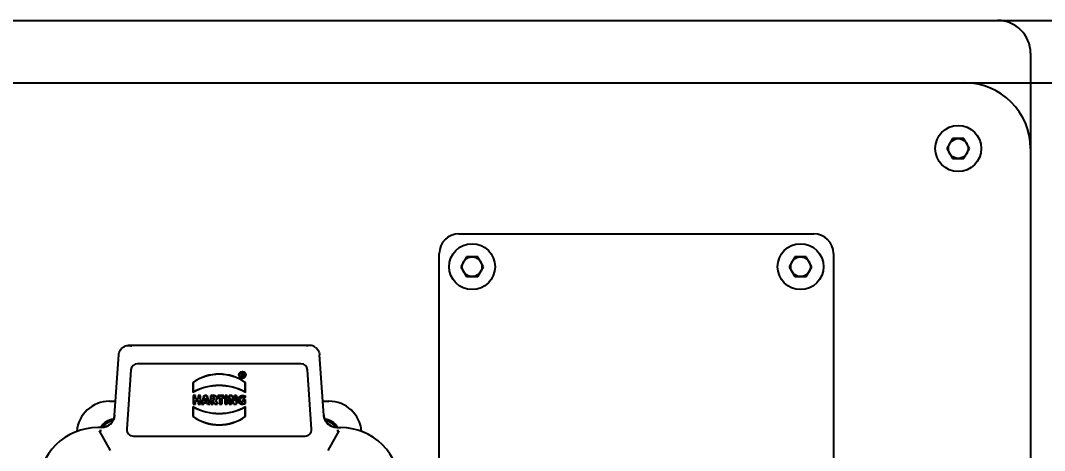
# Model space of a CAD drawing. Header units: millimetres. Extents: x 5828 to 7155, y 123 to 421.
# Drawn here: x 6515.3 to 6523.1, y 233.37 to 236.65 of the extents above; entities that cross this region are included whole.
import ezdxf

# ---------------------------------------------------------------- set-up
doc = ezdxf.new("R2010")
doc.units = ezdxf.units.MM
doc.layers.add('外形图', color=7, linetype='Continuous')
doc.layers.add('尺寸标注', color=7, linetype='Continuous')
doc.styles.add('微软雅黑', font='msyh.ttc', dxfattribs={"height": 2})
doc.dimstyles.new('尺寸标注_1_20比例', dxfattribs={"dimtxt": 1.5, "dimasz": 1.25, "dimexe": 0.5, "dimexo": 0.4, "dimgap": 0.5, "dimtad": 1, "dimdec": 1, "dimlfac": 20, "dimdsep": 46, "dimtxsty": '微软雅黑', "dimcen": 0.09, "dimadec": 0, "dimazin": 0, "dimtp": 0.01, "dimtm": 0.01, "dimtfac": 1, "dimtdec": 1, "dimtofl": 0, "dimtmove": 0, "dimatfit": 3, "dimfxl": 1, "dimtolj": 1, "dimarcsym": 0})

# ---------------------------------------------------------------- blocks, each defined once
blk = doc.blocks.new('*D1059')
at = {"layer": 'Defpoints', "color": 0}
for p in [(6521.0933, 236.1739), (6521.4123, 227.6737), (6533.7991, 227.6737)]:
    blk.add_point(p, dxfattribs=at)
at = {"layer": '尺寸标注', "color": 0, "linetype": 'Continuous', "lineweight": -2}
for p, q in [((6521.4933, 236.1739), (6534.2991, 236.1739)), ((6533.7991, 234.9239), (6533.7991, 228.9237)), ((6521.8123, 227.6737), (6534.2991, 227.6737))]:
    blk.add_line(p, q, dxfattribs=at)
at = {"layer": '尺寸标注', "color": 0}
for points in [[(6534.0075, 234.9239), (6533.5908, 234.9239), (6533.7991, 236.1739)], [(6533.5908, 228.9237), (6534.0075, 228.9237), (6533.7991, 227.6737)]]:
    blk.add_solid(points, dxfattribs=at)
at = {"layer": '尺寸标注', "color": 0, "insert": (6532.2085, 231.9238), "char_height": 2, "attachment_point": 5, "rotation": 90, "style": '微软雅黑'}
blk.add_mtext('\\A1;\\A1;{\\H1.05x;170}', dxfattribs=at)

msp = doc.modelspace()

# ---------------------------------------------------------------- linework, layer by layer
at = {"layer": '外形图', "color": 0, "linetype": 'Continuous'}
for p, q in [((6510.0151, 236.6489), (6524.7143, 236.6489)), ((6522.9899, 236.3989), (6522.9899, 235.6739)), ((6512.2396, 236.1739), (6522.4899, 236.1739)), ((6522.3966, 235.7489), (6522.3533, 235.6739)), ((6522.4832, 235.7489), (6522.3966, 235.7489)), ((6522.5265, 235.6739), (6522.4832, 235.7489)), ((6522.3533, 235.6739), (6522.3966, 235.5989)), ((6522.4832, 235.5989), (6522.5265, 235.6739)), ((6522.9899, 235.6739), (6522.9899, 228.1737)), ((6522.3966, 235.5989), (6522.4832, 235.5989)), ((6518.6398, 235.0239), (6521.3398, 235.0239)), ((6518.4898, 231.7238), (6518.4898, 234.8739)), ((6518.6965, 234.8489), (6518.6532, 234.7739)), ((6518.7831, 234.8489), (6518.6965, 234.8489)), ((6518.8264, 234.7739), (6518.7831, 234.8489)), ((6521.1965, 234.8489), (6521.1532, 234.7739)), ((6521.2831, 234.8489), (6521.1965, 234.8489)), ((6521.3264, 234.7739), (6521.2831, 234.8489)), ((6521.4898, 234.8739), (6521.4898, 231.7238)), ((6518.6532, 234.7739), (6518.6965, 234.6989)), ((6518.7831, 234.6989), (6518.8264, 234.7739)), ((6521.1532, 234.7739), (6521.1965, 234.6989)), ((6521.2831, 234.6989), (6521.3264, 234.7739)), ((6518.6965, 234.6989), (6518.7831, 234.6989)), ((6521.1965, 234.6989), (6521.2831, 234.6989)), ((6517.5065, 234.1739), (6516.1229, 234.1739)), ((6516.0185, 233.6419), (6516.0506, 234.1014)), ((6516.0506, 234.1014), (6516.0513, 234.109)), ((6517.5781, 234.109), (6517.5788, 234.1014)), ((6517.6109, 233.6419), (6517.5788, 234.1014)), ((6517.4367, 234.0339), (6516.1928, 234.0339)), ((6516.1429, 233.9874), (6516.1114, 233.5373)), ((6516.9832, 233.963), (6516.9832, 233.9363)), ((6516.9932, 233.9637), (6516.9839, 233.9637)), ((6516.9845, 233.963), (6516.9839, 233.963)), ((6516.9839, 233.963), (6516.9839, 233.9624)), ((6516.9839, 233.937), (6516.9839, 233.9363)), ((6516.9839, 233.9363), (6516.9845, 233.9363)), ((6516.9839, 233.9357), (6516.9866, 233.9357)), ((6516.9932, 233.9624), (6516.9845, 233.9624)), ((6516.9845, 233.9624), (6516.9845, 233.937)), ((6516.9845, 233.937), (6516.9859, 233.937)), ((6516.9859, 233.9603), (6516.9859, 233.951)), ((6516.9859, 233.949), (6516.9916, 233.949)), ((6516.9859, 233.937), (6516.9859, 233.949)), ((6516.9859, 233.9363), (6516.9866, 233.9363)), ((6516.9932, 233.961), (6516.9866, 233.961)), ((6516.9866, 233.9597), (6516.9932, 233.9597)), ((6516.9932, 233.9517), (6516.9866, 233.9517)), ((6516.9866, 233.9504), (6516.9932, 233.9504)), ((6516.9866, 233.949), (6516.9866, 233.9486)), ((6516.9866, 233.9477), (6516.9912, 233.9477)), ((6516.9866, 233.9363), (6516.9866, 233.937)), ((6516.9872, 233.9597), (6516.9872, 233.9517)), ((6516.9872, 233.9363), (6516.9872, 233.9483)), ((6516.9968, 233.9357), (6516.9908, 233.9477)), ((6516.9912, 233.9483), (6516.9909, 233.9482)), ((6516.9912, 233.9486), (6516.9912, 233.949)), ((6516.9912, 233.948), (6516.9912, 233.9483)), ((6516.9918, 233.9486), (6516.9914, 233.9485)), ((6516.9916, 233.949), (6516.9976, 233.937)), ((6516.9991, 233.937), (6516.9931, 233.949)), ((6516.9951, 233.9479), (6517.0012, 233.9357)), ((6516.9969, 233.9362), (6516.9978, 233.9366)), ((6516.9972, 233.937), (6516.9972, 233.936)), ((6516.9972, 233.9357), (6517.0012, 233.9357)), ((6516.9976, 233.937), (6516.9991, 233.937)), ((6516.9991, 233.937), (6517.0012, 233.9357)), ((6517.518, 233.5373), (6517.4865, 233.9874)), ((6516.6147, 233.8919), (6516.6147, 233.8164)), ((6516.616, 233.8912), (6516.616, 233.8186)), ((6517.0147, 233.8916), (6517.0134, 233.8916)), ((6517.0134, 233.8186), (6517.0134, 233.8912)), ((6517.0147, 233.8164), (6517.0147, 233.8916)), ((6516.6167, 233.7918), (6516.6167, 233.7271)), ((6516.634, 233.7924), (6516.6174, 233.7924)), ((6516.618, 233.7918), (6516.6174, 233.7918)), ((6516.6174, 233.7918), (6516.6174, 233.7911)), ((6516.6334, 233.7911), (6516.618, 233.7911)), ((6516.618, 233.7911), (6516.618, 233.7277)), ((6516.634, 233.7918), (6516.6334, 233.7918)), ((6516.6334, 233.7671), (6516.6334, 233.7911)), ((6516.656, 233.7671), (6516.6334, 233.7671)), ((6516.634, 233.7911), (6516.634, 233.7918)), ((6516.6554, 233.7684), (6516.634, 233.7684)), ((6516.6347, 233.7678), (6516.6347, 233.7918)), ((6516.6547, 233.7918), (6516.6547, 233.7678)), ((6516.672, 233.7924), (6516.6554, 233.7924)), ((6516.656, 233.7918), (6516.6554, 233.7918)), ((6516.6554, 233.7918), (6516.6554, 233.7911)), ((6516.6714, 233.7911), (6516.656, 233.7911)), ((6516.656, 233.7911), (6516.656, 233.7671)), ((6516.672, 233.7918), (6516.6714, 233.7918)), ((6516.6714, 233.7277), (6516.6714, 233.7911)), ((6516.672, 233.7911), (6516.672, 233.7918)), ((6516.6727, 233.7271), (6516.6727, 233.7918)), ((6516.6791, 233.7264), (6516.7011, 233.7924)), ((6516.702, 233.7911), (6516.6809, 233.7277)), ((6516.7022, 233.7916), (6516.7014, 233.7918)), ((6516.7206, 233.7924), (6516.7016, 233.7924)), ((6516.7016, 233.792), (6516.7016, 233.7911)), ((6516.7202, 233.7911), (6516.702, 233.7911)), ((6516.7026, 233.7471), (6516.7111, 233.7726)), ((6516.7111, 233.7684), (6516.7044, 233.7484)), ((6516.7111, 233.7726), (6516.7196, 233.7471)), ((6516.7111, 233.7726), (6516.7111, 233.7684)), ((6516.7178, 233.7484), (6516.7111, 233.7684)), ((6516.7208, 233.7918), (6516.72, 233.7916)), ((6516.7413, 233.7277), (6516.7202, 233.7911)), ((6516.7206, 233.7911), (6516.7206, 233.792)), ((6516.7211, 233.7924), (6516.7431, 233.7264)), ((6516.7495, 233.7918), (6516.7495, 233.7271)), ((6516.7764, 233.7924), (6516.7502, 233.7924)), ((6516.7508, 233.7918), (6516.7502, 233.7918)), ((6516.7502, 233.7918), (6516.7502, 233.7911)), ((6516.7508, 233.7911), (6516.7764, 233.7911)), ((6516.7508, 233.7277), (6516.7508, 233.7911)), ((6516.7662, 233.7771), (6516.7662, 233.7618)), ((6516.7811, 233.7277), (6516.7662, 233.7576)), ((6516.7662, 233.7576), (6516.7662, 233.7277)), ((6516.7662, 233.7576), (6516.7667, 233.7556)), ((6516.7667, 233.7556), (6516.7675, 233.752)), ((6516.7717, 233.7777), (6516.7668, 233.7777)), ((6516.7717, 233.7624), (6516.7668, 233.7624)), ((6516.7668, 233.7611), (6516.7717, 233.7611)), ((6516.7675, 233.7618), (6516.7675, 233.7771)), ((6516.7717, 233.7764), (6516.7675, 233.7764)), ((6516.7875, 233.7546), (6516.7873, 233.7548)), ((6516.8031, 233.7918), (6516.8031, 233.7771)), ((6516.8489, 233.7924), (6516.8038, 233.7924)), ((6516.8044, 233.7918), (6516.8038, 233.7918)), ((6516.8038, 233.7918), (6516.8038, 233.7911)), ((6516.8038, 233.7777), (6516.8038, 233.7771)), ((6516.8038, 233.7771), (6516.8044, 233.7771)), ((6516.8038, 233.7764), (6516.818, 233.7764)), ((6516.8044, 233.7911), (6516.8482, 233.7911)), ((6516.8044, 233.7777), (6516.8044, 233.7911)), ((6516.8186, 233.7777), (6516.8044, 233.7777)), ((6516.8173, 233.7771), (6516.8173, 233.7271)), ((6516.8186, 233.7277), (6516.8186, 233.7777)), ((6516.8482, 233.7777), (6516.834, 233.7777)), ((6516.834, 233.7777), (6516.834, 233.7277)), ((6516.8346, 233.7764), (6516.8489, 233.7764)), ((6516.8353, 233.7271), (6516.8353, 233.7771)), ((6516.8489, 233.7918), (6516.8482, 233.7918)), ((6516.8482, 233.7911), (6516.8482, 233.7777)), ((6516.8482, 233.7771), (6516.8489, 233.7771)), ((6516.8489, 233.7911), (6516.8489, 233.7918)), ((6516.8489, 233.7771), (6516.8489, 233.7777)), ((6516.8495, 233.7771), (6516.8495, 233.7918)), ((6516.8591, 233.7918), (6516.8591, 233.7271)), ((6516.8765, 233.7924), (6516.8598, 233.7924)), ((6516.8604, 233.7918), (6516.8598, 233.7918)), ((6516.8598, 233.7918), (6516.8598, 233.7911)), ((6516.8604, 233.7911), (6516.8758, 233.7911)), ((6516.8604, 233.7277), (6516.8604, 233.7911)), ((6516.8765, 233.7918), (6516.8758, 233.7918)), ((6516.8758, 233.7911), (6516.8758, 233.7277)), ((6516.8765, 233.7911), (6516.8765, 233.7918)), ((6516.8771, 233.7271), (6516.8771, 233.7918)), ((6516.8907, 233.7918), (6516.8907, 233.7271)), ((6516.9135, 233.7924), (6516.8914, 233.7924)), ((6516.892, 233.7918), (6516.8914, 233.7918)), ((6516.8914, 233.7918), (6516.8914, 233.7911)), ((6516.9131, 233.7911), (6516.892, 233.7911)), ((6516.892, 233.7911), (6516.892, 233.7277)), ((6516.9066, 233.7692), (6516.9259, 233.7277)), ((6516.9066, 233.7692), (6516.9079, 233.7633)), ((6516.9066, 233.7277), (6516.9066, 233.7692)), ((6516.9251, 233.7264), (6516.9079, 233.7633)), ((6516.9079, 233.7271), (6516.9079, 233.7633)), ((6516.9137, 233.7919), (6516.9129, 233.7915)), ((6516.932, 233.7505), (6516.9131, 233.7911)), ((6516.9135, 233.7911), (6516.9135, 233.792)), ((6516.9139, 233.7924), (6516.9307, 233.7564)), ((6516.9307, 233.7918), (6516.9307, 233.7564)), ((6516.932, 233.7505), (6516.9307, 233.7564)), ((6516.9473, 233.7924), (6516.9314, 233.7924)), ((6516.932, 233.7918), (6516.9314, 233.7918)), ((6516.9314, 233.7918), (6516.9314, 233.7911)), ((6516.9466, 233.7911), (6516.932, 233.7911)), ((6516.932, 233.7911), (6516.932, 233.7505)), ((6516.9473, 233.7918), (6516.9466, 233.7918)), ((6516.9466, 233.7277), (6516.9466, 233.7911)), ((6516.9473, 233.7911), (6516.9473, 233.7918)), ((6516.9479, 233.7271), (6516.9479, 233.7918)), ((6516.9947, 233.7626), (6516.9947, 233.7427)), ((6517.0121, 233.7632), (6516.9954, 233.7632)), ((6516.9954, 233.7619), (6517.0121, 233.7619)), ((6516.996, 233.7427), (6516.996, 233.7626)), ((6517.0118, 233.7892), (6517.0114, 233.7892)), ((6517.0114, 233.7892), (6517.0114, 233.7769)), ((6517.0114, 233.7626), (6517.0114, 233.732)), ((6517.0118, 233.7885), (6517.012, 233.789)), ((6517.0121, 233.7892), (6517.0121, 233.7894)), ((6517.0123, 233.7892), (6517.0121, 233.7892)), ((6517.0127, 233.7752), (6517.0127, 233.7892)), ((6517.0127, 233.7312), (6517.0127, 233.7626)), ((6515.9795, 233.7489), (6516.026, 233.7489)), ((6516.6147, 233.7083), (6516.6147, 233.6331)), ((6516.616, 233.7061), (6516.616, 233.6335)), ((6516.6174, 233.7277), (6516.6174, 233.7271)), ((6516.6174, 233.7271), (6516.618, 233.7271)), ((6516.6174, 233.7264), (6516.634, 233.7264)), ((6516.618, 233.7277), (6516.6334, 233.7277)), ((6516.6334, 233.7537), (6516.656, 233.7537)), ((6516.6334, 233.7277), (6516.6334, 233.7537)), ((6516.6334, 233.7271), (6516.634, 233.7271)), ((6516.634, 233.7524), (6516.6554, 233.7524)), ((6516.634, 233.7271), (6516.634, 233.7277)), ((6516.6347, 233.7271), (6516.6347, 233.7531)), ((6516.6547, 233.7531), (6516.6547, 233.7271)), ((6516.6554, 233.7277), (6516.6554, 233.7271)), ((6516.6554, 233.7271), (6516.656, 233.7271)), ((6516.6554, 233.7264), (6516.672, 233.7264)), ((6516.656, 233.7537), (6516.656, 233.7277)), ((6516.656, 233.7277), (6516.6714, 233.7277)), ((6516.6714, 233.7271), (6516.672, 233.7271)), ((6516.672, 233.7271), (6516.672, 233.7277)), ((6516.6809, 233.7277), (6516.6791, 233.7264)), ((6516.6791, 233.7264), (6516.6966, 233.7264)), ((6516.6809, 233.7277), (6516.6962, 233.7277)), ((6516.696, 233.7273), (6516.6968, 233.727)), ((6516.6962, 233.7277), (6516.6998, 233.7385)), ((6516.6966, 233.7269), (6516.6966, 233.7277)), ((6516.7007, 233.7372), (6516.6971, 233.7264)), ((6516.7, 233.7379), (6516.6996, 233.7381)), ((6516.6998, 233.7385), (6516.7224, 233.7385)), ((6516.7002, 233.7385), (6516.7002, 233.7381)), ((6516.7004, 233.7378), (6516.7002, 233.7379)), ((6516.7002, 233.7379), (6516.7002, 233.7377)), ((6516.7002, 233.7372), (6516.722, 233.7372)), ((6516.7044, 233.7484), (6516.7026, 233.7471)), ((6516.7026, 233.7471), (6516.7196, 233.7471)), ((6516.7178, 233.7484), (6516.7044, 233.7484)), ((6516.7178, 233.7484), (6516.7196, 233.7471)), ((6516.7251, 233.7264), (6516.7215, 233.7372)), ((6516.722, 233.7379), (6516.7218, 233.7378)), ((6516.722, 233.7381), (6516.722, 233.7385)), ((6516.722, 233.7377), (6516.722, 233.7379)), ((6516.7226, 233.7381), (6516.7222, 233.7379)), ((6516.7224, 233.7385), (6516.726, 233.7277)), ((6516.7254, 233.727), (6516.7262, 233.7273)), ((6516.7256, 233.7277), (6516.7256, 233.7269)), ((6516.7256, 233.7264), (6516.7431, 233.7264)), ((6516.726, 233.7277), (6516.7413, 233.7277)), ((6516.7431, 233.7264), (6516.7413, 233.7277)), ((6516.7502, 233.7277), (6516.7502, 233.7271)), ((6516.7502, 233.7271), (6516.7508, 233.7271)), ((6516.7502, 233.7264), (6516.7669, 233.7264)), ((6516.7662, 233.7277), (6516.7508, 233.7277)), ((6516.7662, 233.7271), (6516.7669, 233.7271)), ((6516.7669, 233.7271), (6516.7669, 233.7277)), ((6516.7799, 233.7273), (6516.7675, 233.7518)), ((6516.7675, 233.7271), (6516.7675, 233.7517)), ((6516.7803, 233.7264), (6516.7799, 233.7273)), ((6516.7804, 233.7269), (6516.7813, 233.7274)), ((6516.7807, 233.7277), (6516.7807, 233.7268)), ((6516.7807, 233.7264), (6516.8023, 233.7264)), ((6516.8002, 233.7277), (6516.7811, 233.7277)), ((6516.7868, 233.7545), (6516.8002, 233.7277)), ((6516.7879, 233.7544), (6516.7876, 233.7542)), ((6516.7885, 233.754), (6516.7879, 233.7544)), ((6516.7885, 233.754), (6516.8023, 233.7264)), ((6516.8023, 233.7264), (6516.8002, 233.7277)), ((6516.818, 233.7277), (6516.818, 233.7271)), ((6516.818, 233.7271), (6516.8186, 233.7271)), ((6516.818, 233.7264), (6516.8346, 233.7264)), ((6516.834, 233.7277), (6516.8186, 233.7277)), ((6516.834, 233.7271), (6516.8346, 233.7271)), ((6516.8346, 233.7271), (6516.8346, 233.7277)), ((6516.8598, 233.7277), (6516.8598, 233.7271)), ((6516.8598, 233.7271), (6516.8604, 233.7271)), ((6516.8598, 233.7264), (6516.8765, 233.7264)), ((6516.8758, 233.7277), (6516.8604, 233.7277)), ((6516.8758, 233.7271), (6516.8765, 233.7271)), ((6516.8765, 233.7271), (6516.8765, 233.7277)), ((6516.8914, 233.7277), (6516.8914, 233.7271)), ((6516.8914, 233.7271), (6516.892, 233.7271)), ((6516.8914, 233.7264), (6516.9073, 233.7264)), ((6516.892, 233.7277), (6516.9066, 233.7277)), ((6516.9066, 233.7271), (6516.9073, 233.7271)), ((6516.9073, 233.7271), (6516.9073, 233.7277)), ((6516.9253, 233.727), (6516.9261, 233.7273)), ((6516.9255, 233.7277), (6516.9255, 233.7268)), ((6516.9255, 233.7264), (6516.9473, 233.7264)), ((6516.9259, 233.7277), (6516.9466, 233.7277)), ((6516.9466, 233.7271), (6516.9473, 233.7271)), ((6516.9473, 233.7271), (6516.9473, 233.7277)), ((6516.977, 233.7495), (6516.9759, 233.7488)), ((6516.9948, 233.7427), (6516.9947, 233.7432)), ((6516.996, 233.7421), (6516.995, 233.742)), ((6517.0134, 233.6335), (6517.0134, 233.7061)), ((6517.0147, 233.6328), (6517.0147, 233.7083)), ((6517.6035, 233.7489), (6517.6497, 233.7489)), ((6516.0173, 233.6362), (6516.016, 233.6297)), ((6516.0183, 233.6426), (6516.0173, 233.6362)), ((6516.6147, 233.6331), (6516.616, 233.6331)), ((6517.6118, 233.6381), (6517.6109, 233.6443)), ((6517.6131, 233.6313), (6517.6118, 233.6381)), ((6515.9187, 233.5489), (6515.8897, 233.5489)), ((6515.9194, 233.5239), (6515.9036, 233.5239)), ((6515.9868, 233.3738), (6515.9036, 233.5239)), ((6515.9805, 233.5708), (6515.9763, 233.5676)), ((6517.7258, 233.5239), (6517.6426, 233.3738)), ((6517.6574, 233.5647), (6517.6533, 233.5674)), ((6517.6824, 233.5531), (6517.6798, 233.554)), ((6517.7258, 233.5239), (6517.7101, 233.5239)), ((6517.7108, 233.5489), (6517.7397, 233.5489)), ((6516.1613, 233.4839), (6517.4681, 233.4839))]:
    msp.add_line(p, q, dxfattribs=at)
for points in [[(6516.0092, 233.6088), (6516.0061, 233.6023), (6516.0029, 233.5966)], [(6516.016, 233.6297), (6516.0142, 233.6229), (6516.0119, 233.6158), (6516.0092, 233.6088)], [(6517.6166, 233.6185), (6517.6147, 233.6249), (6517.6131, 233.6313)], [(6517.6243, 233.6005), (6517.6214, 233.6063), (6517.6188, 233.6123), (6517.6166, 233.6185)], [(6517.6307, 233.5902), (6517.6274, 233.5952), (6517.6243, 233.6005)], [(6515.9497, 233.554), (6515.9451, 233.5526), (6515.9407, 233.5514), (6515.9363, 233.5505), (6515.9321, 233.5498), (6515.9282, 233.5494), (6515.9244, 233.5491), (6515.9211, 233.5489), (6515.9192, 233.5489), (6515.919, 233.5489)], [(6515.9763, 233.5676), (6515.972, 233.5647), (6515.9676, 233.562), (6515.9632, 233.5596), (6515.9587, 233.5575), (6515.9542, 233.5556), (6515.9497, 233.554)], [(6515.9961, 233.5867), (6515.9924, 233.5822), (6515.9885, 233.5781), (6515.9845, 233.5743), (6515.9805, 233.5708)], [(6516.0029, 233.5966), (6515.9996, 233.5915), (6515.9961, 233.5867)], [(6517.6378, 233.5814), (6517.6342, 233.5856), (6517.6307, 233.5902)], [(6517.6533, 233.5674), (6517.6493, 233.5705), (6517.6454, 233.5738), (6517.6415, 233.5774), (6517.6378, 233.5814)], [(6517.6798, 233.554), (6517.6776, 233.5547), (6517.6736, 233.5563), (6517.6695, 233.558), (6517.6655, 233.56), (6517.6614, 233.5622), (6517.6574, 233.5647)]]:
    msp.add_lwpolyline(points, dxfattribs=at)
for centre, radius in [((6522.4399, 235.6739), 0.175), ((6522.4399, 235.6739), 0.075), ((6518.7398, 234.7739), 0.175), ((6521.2398, 234.7739), 0.175), ((6518.7398, 234.7739), 0.075), ((6521.2398, 234.7739), 0.075), ((6516.9911, 233.9499), 0.026), ((6516.9911, 233.9499), 0.0247), ((6516.9911, 233.9499), 0.0233), ((6516.9911, 233.9499), 0.022)]:
    msp.add_circle(centre, radius, dxfattribs=at)
for centre, radius, start, end in [((6522.7399, 236.3989), 0.25, 0, 90), ((6522.4899, 235.6739), 0.5, 0, 90), ((6518.6398, 234.8739), 0.15, 90, 180), ((6521.3398, 234.8739), 0.15, 0, 90), ((6516.1928, 233.9839), 0.05, 90, 176), ((6517.4367, 233.9839), 0.05, 4, 90), ((6516.8147, 233.6095), 0.346, 54.68757, 125.31243), ((6516.8147, 233.6095), 0.3447, 54.80029, 125.19971), ((6516.9932, 233.9557), 0.00669, 268.96176, 90), ((6516.9932, 233.9557), 0.008, 283.65067, 90), ((6516.9932, 233.9557), 0.00531, 270, 90), ((6516.9932, 233.9557), 0.004, 270, 90), ((6516.8147, 233.4567), 0.4116, 60.92798, 119.07202), ((6516.8147, 233.4567), 0.4129, 61.2371, 118.7629), ((6516.9879, 233.598), 0.4324, 149.32625, 149.66882), ((6516.7717, 233.7694), 0.00831, 270, 90), ((6516.7717, 233.7694), 0.007, 270, 90), ((6516.7764, 233.7713), 0.0211, 305.005, 90), ((6516.7764, 233.7713), 0.0198, 0, 90), ((6516.7722, 233.7767), 0.0266, 303.39779, 305.79074), ((6516.9095, 233.6966), 0.1297, 37.30402, 38.25022), ((6516.9925, 233.7291), 0.0639, 71.56647, 72.62578), ((6516.6185, 233.5845), 0.4591, 30.34111, 30.66381), ((6515.9797, 233.4989), 0.25, 90.03226, 175.305), ((6516.8147, 234.068), 0.4116, 240.92798, 299.07202), ((6517.0109, 233.9402), 0.4591, 210.34111, 210.66381), ((6516.8147, 234.068), 0.4129, 241.2371, 298.7629), ((6516.6415, 233.9267), 0.4324, 329.32625, 329.66882), ((6517.6497, 233.4989), 0.25, 4.76591, 90), ((6516.0147, 233.4989), 0.1125, 92.527, 153.47137), ((6515.9187, 233.6489), 0.1, 270, 356.00097), ((6516.8147, 233.9152), 0.346, 234.68757, 305.31243), ((6516.8147, 233.9152), 0.3447, 234.80029, 305.19971), ((6517.7107, 233.6489), 0.1, 183.99746, 270), ((6517.6147, 233.4989), 0.1125, 26.50622, 87.97968), ((6515.8897, 233.0988), 0.45, 90.00001, 180.00002), ((6516.0147, 233.4989), 0.1, 96.59063, 148.97657), ((6516.0147, 233.4989), 0.08, 115.3853, 130.80258), ((6516.1613, 233.5339), 0.05, 176, 270), ((6517.4681, 233.5339), 0.05, 270, 4), ((6517.6147, 233.4989), 0.1, 31.0208, 83.39403), ((6517.6147, 233.4989), 0.08, 49.22291, 64.58262), ((6517.7397, 233.0988), 0.45, 359.99999, 90)]:
    msp.add_arc(centre, radius, start, end, dxfattribs=at)
for points, knots in [([(6516.0513, 234.109), (6516.0536, 234.1244), (6516.0641, 234.1448), (6516.08, 234.1588), (6516.0845, 234.1621)], [0, 0, 0, 0, 0.737223, 1, 1, 1, 1]), ([(6517.5449, 234.1621), (6517.5494, 234.1588), (6517.5653, 234.1448), (6517.5758, 234.1244), (6517.5781, 234.109)], [0, 0, 0, 0, 0.262775, 1, 1, 1, 1]), ([(6516.9757, 233.7287), (6516.9646, 233.7327), (6516.9489, 233.7589), (6516.9646, 233.7841), (6516.9755, 233.7889)], [0, 0, 0, 0, 0.496918, 1, 1, 1, 1]), ([(6516.9761, 233.7877), (6516.9656, 233.7831), (6516.9505, 233.7589), (6516.9655, 233.7338), (6516.9761, 233.73)], [0, 0, 0, 0, 0.503652, 1, 1, 1, 1]), ([(6516.9753, 233.7694), (6516.978, 233.7752), (6516.9924, 233.7816), (6517.005, 233.7785), (6517.0114, 233.7769)], [0, 0, 0, 0, 0.490227, 1, 1, 1, 1]), ([(6517.0127, 233.7752), (6517.0033, 233.7777), (6516.9885, 233.7812), (6516.9779, 233.7718), (6516.9765, 233.7689)], [0, 0, 0, 0, 0.748879, 1, 1, 1, 1])]:
    msp.add_open_spline(points, degree=3, knots=knots, dxfattribs=at)
for points in [[(6516.0845, 234.1621), (6516.0952, 234.1701), (6516.1095, 234.1739), (6516.1229, 234.1739)], [(6516.1229, 234.1739), (6516.1319, 234.1739), (6516.141, 234.1724), (6516.1497, 234.1701)], [(6517.5065, 234.1739), (6517.4975, 234.1739), (6517.4884, 234.1724), (6517.4797, 234.1701)], [(6517.5449, 234.1621), (6517.5342, 234.1701), (6517.5199, 234.1739), (6517.5065, 234.1739)], [(6516.7962, 233.7713), (6516.7962, 233.7652), (6516.7927, 233.7587), (6516.7877, 233.7551)], [(6516.9759, 233.7488), (6516.9718, 233.7544), (6516.9724, 233.7632), (6516.9753, 233.7694)], [(6516.9765, 233.7689), (6516.9737, 233.763), (6516.9739, 233.7552), (6516.977, 233.7495)], [(6516.9755, 233.7889), (6516.9865, 233.7937), (6517.0001, 233.7936), (6517.0116, 233.79)], [(6517.0114, 233.7887), (6517.0002, 233.7924), (6516.9869, 233.7924), (6516.9761, 233.7877)], [(6517.0127, 233.7312), (6517.002, 233.725), (6516.9873, 233.7246), (6516.9757, 233.7287)], [(6516.995, 233.742), (6516.9884, 233.7405), (6516.9793, 233.743), (6516.9759, 233.7488)], [(6516.9761, 233.73), (6516.9872, 233.726), (6517.001, 233.7264), (6517.0114, 233.732)], [(6516.977, 233.7495), (6516.9802, 233.7441), (6516.9886, 233.7418), (6516.9947, 233.7432)]]:
    msp.add_open_spline(points, degree=3, dxfattribs=at)

# ---------------------------------------------------------------- dimensions: what is measured, and where the dimension line sits
at = {"layer": '尺寸标注', "color": 0, "linetype": 'Continuous'}
dim = msp.add_linear_dim(base=(6533.7991, 227.6737), p1=(6521.0933, 236.1739), p2=(6521.4123, 227.6737), angle=90, text='\\A1;{\\H1.05x;170}', dimstyle='尺寸标注_1_20比例', override={"dimtxsty": '微软雅黑'}, dxfattribs=at)
dim.commit()
dim.dimension.update_dxf_attribs({"geometry": '*D1059', "text_midpoint": (6532.2085, 231.9238)})

doc.saveas('drawing.dxf')
